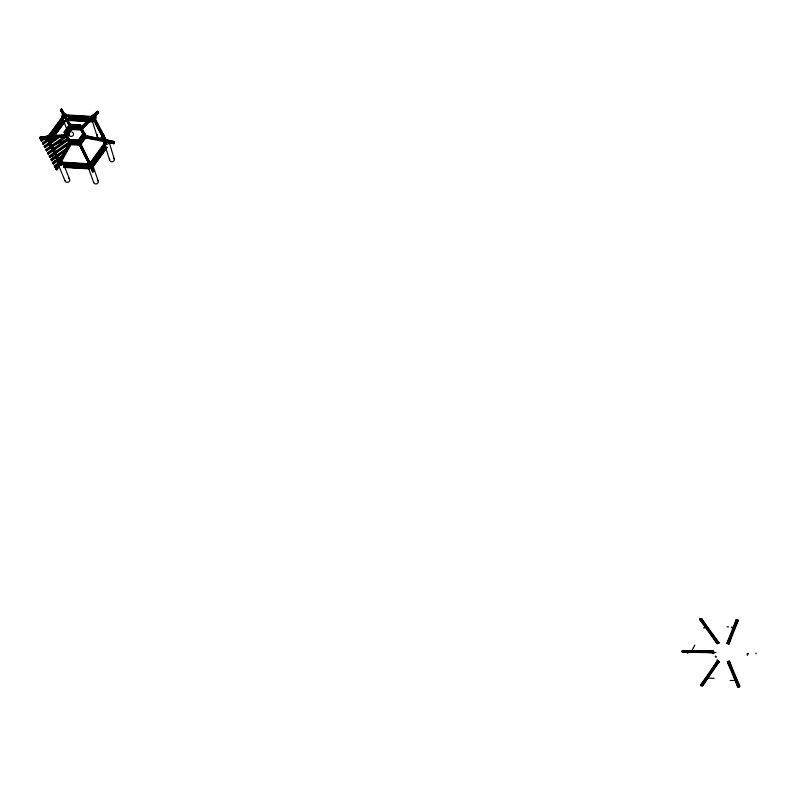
<?xml version="1.0" encoding="UTF-8"?>
<svg xmlns="http://www.w3.org/2000/svg" width="796" height="796" viewBox="0 0 796 796"><rect width="100%" height="100%" fill="white"/><g stroke="black" fill="none" stroke-linecap="round" stroke-linejoin="round"><path stroke-width="1.19" d="M104.764 139.589L107.002 139.927L107.301 140.882M80.137 127.589L70.983 127.042L65.133 134.992L69.7 143.847L80.028 144.464L85.859 136.504L84.555 133.071L85.63 137.837L113.898 143.668L113.738 141.449L85.421 135.589L85.291 136.862L83.869 136.783L83.122 132.982M113.898 143.668L113.997 142.355L113.898 143.668L101.052 140.404M104.634 143.499L104.754 141.927M105.052 142.335L104.664 140.912L107.171 142.275L105.052 142.335L107.171 142.275L106.893 141.37C101.898 141.111 107.44 140.245 107.171 142.454L107.291 141.011M78.993 164.722L80.038 167.807L79.351 164.742M83.51 120.783C85.242 123.211 80.267 111.739 83.869 120.803M83.869 136.783L83.978 135.449M85.272 120.892C86.993 123.33 82.048 111.828 85.62 120.912M81.809 167.906L81.888 166.911L80.306 164.802L81.451 167.886L81.888 166.911M82.078 164.901L82.167 163.896C85.371 171.926 81.411 166.752 82.515 163.916L83.57 168.006M83.222 167.986L83.66 167.011M87.023 120.992C88.734 123.45 83.819 111.928 87.371 121.022M84.674 165.051L85.341 168.115L83.938 164.006M84.983 168.095L85.421 167.11M86.754 168.195C88.595 170.712 83.431 159.518 87.102 168.215M90.525 121.211C92.227 123.698 87.371 112.107 90.873 121.231M48.297 136.206L46.307 136.275M69.083 167.17C70.307 166.991 67.968 166.095 68.297 163.09L69.521 166.185M72.993 120.146C74.764 122.504 69.6 111.181 73.341 120.166M70.844 167.269L69.72 163.17L71.202 167.289M74.744 120.246C76.516 122.624 71.381 111.271 75.093 120.266M72.615 167.369C74.516 169.757 69.123 158.862 72.973 167.389M76.933 119.39L76.496 120.355L76.933 119.39L75.799 117.131M77.093 117.112L77.172 116.126C80.416 124.644 76.426 119.161 77.53 116.146L78.605 120.485M74.386 167.478C76.277 169.876 70.914 158.951 74.734 167.498M78.257 120.465L78.685 119.499M78.854 117.221L78.943 116.236C82.157 124.753 78.197 119.261 79.292 116.256M76.157 167.578C78.038 169.996 72.695 159.031 76.506 167.598M80.008 120.574L80.436 119.609L80.356 120.594M81.759 120.674C83.5 123.091 78.496 111.649 82.107 120.694M78.356 166.702L77.918 167.677L78.356 166.702L77.222 164.623M64.556 133.211L64.665 131.877L65.511 135.728L45.87 149.479L46.098 150.016M65.6 134.345L65.491 135.678L40.128 138.375L39.8 137.758L40.238 137.051L65.62 134.405L40.148 138.434L40.238 137.051L65.531 135.788M65.541 166.961C67.471 169.289 61.949 158.523 65.899 166.981M69.481 119.927C71.272 122.266 66.038 110.992 69.829 119.947M70.516 116.813L71.59 120.057L70.864 116.833M67.75 166.085L67.312 167.061L67.75 166.085L66.575 163.996M46.178 137.728L48.168 137.648C49.432 140.872 48.208 135.648 46.178 137.728L46.576 138.832L48.715 138.822L46.178 137.728L46.556 138.643L48.695 138.773L46.556 138.643M48.596 138.036L40.516 139.29L40.636 137.967L40.188 138.673L40.516 139.29L64.655 136.783M46.576 138.832L46.616 137.987M59.153 162.961L59.76 160.026L58.675 162.016L59.153 162.961L58.675 162.016L59.879 160.096L58.795 162.085M728.927 641.805L728.201 644.014L728.997 643.944L738.2 620.562L737.723 619.825L736.957 619.785L727.733 643.158L726.937 643.228L736.161 619.895L737.723 619.825M732.917 629.696L736.161 619.895L738.2 620.562L736.957 619.785L728.947 643.954M92.555 116.932L93.032 115.141L91.848 116.495M729.076 641.795L728.201 644.014L727.713 643.258M733.454 630.671L734.768 627.338M731.245 633.944L726.937 643.228L728.509 643.198L728.997 643.944M727.693 643.168L738.161 620.572M717.843 643.576L719.077 642.87L701.555 618.562L699.933 618.651L699.594 619.368L717.067 643.646L717.843 643.576L700.331 619.258L700.679 618.542M56.705 168.891L69.282 143.001M70.635 140.902L71.242 142.524L70.436 143.628L69.242 142.892L55.491 168.095L56.247 169.717L57.043 169.697L61.222 161.1M705.753 678.073L706.231 677.197M60.476 163.817L60.088 162.891C62.058 156.523 61.869 166.782 59.979 162.822L61.183 160.911L61.69 162.165M56.446 169.329L57.043 169.697L70.794 144.593L69.521 141.2L68.317 140.454L69.133 139.34M692.122 650.004L694.838 645.058M56.247 169.717L55.491 168.095L70.476 143.738M63.939 155.787L70.794 144.593L69.948 144.544M711.604 670.123L717.405 660.75L718.271 660.849L717.236 659.874L717.534 661.008M709.674 673.257L700.719 684.918L701.097 685.684L702.729 685.714L719.445 661.506L717.773 661.516L717.405 660.75L700.719 684.918L702.729 685.714L718.141 660.71L718.559 661.476M739.255 686.839L739.713 686.102L729.365 661.068L728.559 661.108L728.111 661.844L738.489 686.819L739.713 686.102L728.091 661.784L727.335 661.814L737.683 686.809L739.255 686.839L737.683 686.809L733.962 676.321M682.998 650.611L713.644 652.75L682.341 652.143L681.873 651.397L683.038 650.611L713.664 651.247L713.704 653.615L712.848 652.76L715.952 652.431M681.873 651.397L683.038 650.611L683.058 652.093L682.341 652.143L682.321 650.66L685.993 650.74M77.61 140.524L78.913 139.937L79.53 141.131L78.227 141.718L79.451 145.111L92.674 171.767L93.52 171.876L93.659 170.314L80.416 143.608L79.122 144.195L77.899 141.34M93.321 171.478L93.659 170.314L92.376 170.911L92.674 171.767L93.968 171.18L79.53 141.131M700.719 684.918L701.475 684.928L718.191 660.71M706.828 677.386L708.191 675.396M701.972 685.714L703.365 683.694M704.758 681.684L706.848 678.66M709.624 674.63L712.41 670.6M715.186 666.57L717.972 662.541M92.157 165.26L105.987 146.195M92.814 164.633L93.898 164.911L92.814 164.633L92.087 162.563M93.809 163.26L94.893 163.538L93.809 163.26L92.734 160.155L93.828 160.434L94.694 163.817M94.804 161.896L95.888 162.175L94.804 161.896L94.286 159.538M95.789 160.523L96.883 160.802L95.789 160.523L95.082 158.444M96.784 159.16L97.868 159.439L96.784 159.16L96.087 157.071M97.779 157.787L98.863 158.066L97.779 157.787L97.082 155.698M97.729 153.28L98.823 153.558C101.052 157.499 98.545 157.648 98.276 154.056M99.759 155.061L100.843 155.339L99.759 155.061L99.271 152.683M101.639 154.245C98.595 142.912 104.256 162.105 100.266 151.31M101.739 152.334L102.823 152.613L101.739 152.334L101.062 150.215M101.709 147.797L102.803 148.076C105.012 152.036 102.495 152.205 102.246 148.583M103.798 146.703C106.157 154.016 102.803 147.907 102.704 146.424M104.704 148.245L105.788 148.524L104.704 148.245L104.037 146.116M101.749 152.613L103.201 150.613M92.814 166.682L106.933 147.23M92.953 167.07L107.052 147.638M105.599 141.579L89.46 163.787L60.695 162.095M90.306 163.21L91.709 161.28M93.112 159.349L105.729 141.986L93.142 117.838M103.898 144.782L105.589 148.792M94.933 157.12L95.828 157.678L94.734 157.399M97.619 155.21L98.664 158.344M98.823 153.558L99.659 156.981M100.644 155.608L99.818 152.185L98.923 151.628M102.803 148.076L103.619 151.519M104.594 145.608L105.788 148.524M90.316 165.548L107.221 141.618L90.316 165.548L59.929 163.767M61.551 162.036L60.337 163.697L59.979 162.822L61.551 162.036L60.357 163.747M63.431 122.196L64.237 121.091M92.346 119.529L93.271 118.256L65.988 116.594M93.45 118.574L94.624 116.893L94.326 115.947L93.023 117.231L93.56 118.644L94.754 117.012L94.445 116.017L94.624 116.893L93.023 117.231L93.56 118.644M78.336 140.385L83.162 133.39L78.336 140.385L70.715 139.927M79.063 141.768L84.913 133.768L80.326 124.882L69.968 124.256L64.088 132.236L68.685 141.151L79.063 141.768L84.824 133.489M84.117 136.126L79.212 142.822L70.536 142.305L75.6 142.872M80.008 142.136L84.207 136.405L80.446 129.211L71.799 128.683L66.884 135.36M80.028 144.464L85.759 136.225L81.839 128.733M81.043 144.285L86.137 137.32M70.685 125.629L65.849 132.614L70.685 125.629L79.381 126.156L83.262 133.668M65.232 135.26L71.083 127.32L77.948 127.728M83.043 134.076L80.356 128.932L71.7 128.405L66.784 135.091L68.934 139.21M71.7 128.405L72.098 129.519L67.192 136.186L68.804 139.27M51.342 134.395L52.218 136.574M53.561 131.39L54.665 134.932L53.561 131.39L52.665 130.833M55.372 128.932L56.665 132.226L54.486 128.375L55.372 128.932L56.665 132.226M56.586 127.3L57.67 130.862L56.586 127.3L55.491 127.012M56.934 126.753L58.675 129.509L56.705 125.38L57.591 125.937L56.506 125.649M58.397 124.843L59.67 128.156L58.138 125.121M60.615 121.848L61.67 125.44L60.615 121.848L59.72 121.3M63.67 122.733C59.581 113.569 66.347 125.022 62.785 122.186L61.73 118.574M49.879 136.643L64.755 116.514M50.307 138.803L63.859 120.455M53.859 136.026L52.556 132.753L53.66 136.295L52.775 135.748L52.098 133.29M54.665 134.932L53.78 134.385L54.864 134.663M54.785 133.031L55.869 133.31L54.785 133.031L54.118 130.564M55.78 131.668L55.123 129.201M57.67 130.862L56.785 130.315L57.869 130.594M59.67 128.156L58.984 127.33M59.79 126.246L60.874 126.524L59.79 126.246L59.143 123.768M61.67 125.44L60.785 124.892L60.148 122.405M61.79 123.539L62.874 123.818L61.79 123.539L60.944 121.32M62.785 122.186L63.869 122.465M54.755 133.429L56.178 131.499M62.585 122.813L64.018 120.883M51.65 139.021L50.526 135.489L51.65 139.021L50.765 138.464L51.849 138.743M52.854 137.38L43.183 144.384L42.486 142.942L50.407 137.31M50.536 140.802L65.252 120.873M50.705 141.21L53.64 137.23M55.113 135.24L65.401 121.291M48.088 136.106L63.889 114.733L92.853 116.505M48.258 136.524L51.123 132.643M52.566 130.703L58.307 122.932M59.74 120.992L63.332 116.136M57.71 124.017L58.785 127.599M49.322 136.753L64.595 116.097L90.654 117.679M701.097 685.684L701.843 685.694L701.475 684.928L719.405 661.506M85.421 135.589L85.311 136.922L113.639 142.773L113.738 141.449L114.375 143.101M86.117 137.27L85.63 137.837L95.132 139.35M70.983 127.042L70.874 128.663L60.834 110.694L61.322 110.137L62.118 110.117L72.167 128.076L71.202 125.42M81.68 128.454L97.122 111.39M81.321 127.788L80.476 127.668L97.102 111.331L97.948 111.45L98.276 112.057L81.66 128.405L81.988 129.34L86.635 124.186M93.132 117.301L94.445 116.017L93.023 117.231M85.948 124.484L91.102 119.41M81.988 129.34L98.565 113.012L97.948 111.45M80.496 127.718L98.296 112.117L97.102 111.331L98.565 113.012L94.157 116.883M91.729 116.425L93.152 115.211L93.45 116.156L93.032 115.141M42.646 139.161L41.064 140.295L40.835 139.748L43.203 138.056M45.223 137.847L41.302 140.643L41.531 141.191L45.452 138.395L45.223 137.847L43.661 138.952M45.68 141.37L48.655 139.26M49.262 143.3L44.407 146.743L44.178 146.215L57.79 136.534M52.178 141.22L56.058 138.464M44.875 147.648L60.038 136.872L59.829 136.325L44.646 147.111L44.875 147.648L44.178 146.215M48.039 148.633L49.989 147.25M53.849 144.514L56.745 142.464M61.551 139.051L63.481 137.678M45.87 149.479L46.556 150.912L66.118 137.051M47.561 152.752L67.143 138.882L67.829 140.325L48.248 154.185L47.561 152.752L47.79 153.28M48.765 152.593L50.725 151.21M54.635 148.434L58.546 145.658M62.466 142.892L66.376 140.116M67.62 139.788L48.029 153.658L48.248 154.185M51.432 155.17L49.481 156.553L49.252 156.026L68.854 142.166M55.352 152.404L59.272 149.628M63.182 146.862L67.103 144.096M69.103 143.23L49.72 156.931L49.939 157.459L69.531 143.608M53.203 158.394L51.173 159.837L50.944 159.309L66.197 148.544L66.406 149.081M59.292 154.096L63.362 151.23M51.64 160.732L65.302 151.091L65.093 150.553L51.412 160.215L51.64 160.732L50.944 159.309M62.396 156.414L62.178 155.887L52.645 162.593L52.864 163.11L55.72 161.1M62.178 155.887L52.645 162.593L53.332 164.016L61.302 158.394M57.63 159.757L59.531 158.424M61.093 157.867L53.113 163.498L53.332 164.016M54.536 166.334L54.317 165.817L58.267 163.041L58.476 163.558M57.163 165.051L54.785 166.722L55.004 167.24L56.586 166.125M737.683 686.809L738.29 686.45M699.594 619.368L701.555 618.562L699.594 619.368L703.167 623.875M687.326 653.168L689.207 652.222M89.58 161.767L90.943 164.802L89.401 165.508L88.028 162.484L89.52 165.399M65.451 116.206L64.158 113.44L64.526 114.445C65.74 115.569 62.566 110.365 65.451 116.206L64.148 116.723L62.745 114.077L64.038 116.843L65.571 116.146L65.083 114.793M104.246 139.678L103.42 137.23C106.455 136.434 100.923 138.225 104.007 137.4C104.992 131.101 99.142 135.897 102.475 134.474M103.092 135.638L102.276 136.375L103.241 135.937L101.46 131.211M58.008 158.026L57.033 158.474L58.168 158.324M103.659 139.001L105.162 138.265L104.346 139.001M59.69 161.27L58.566 161.419M96.963 123.977L96.157 124.703L97.122 124.266L96.067 120.952M51.302 145.081L50.178 145.23M53.173 145.559L66.864 139.34L65.889 136.444L46.337 150.384L46.556 150.912M98.376 125.34L97.41 125.778M100.177 130.096L99.221 130.534L98.027 126.952L99.152 126.813M99.261 128.345L98.296 128.783L99.41 128.644M54.576 150.733L53.591 151.18M55.183 151.917L56.486 155.081L55.66 155.817L54.208 152.364L55.342 152.215M100.943 131.559L99.828 131.698M78.486 142.962L79.779 142.375L78.913 139.937M55.123 154.145L55.949 153.399L54.974 153.847L57.8 159.946M100.594 133.161L101.709 133.012L100.684 129.738M90.495 163.936L90.943 164.802M71.133 128.862L72.426 128.275L71.521 125.778L70.217 126.365L71.133 128.862L60.476 109.739L60.974 109.181L61.76 109.161L71.829 127.141L70.536 127.728L70.874 128.663L68.426 123.479M72.426 128.275L71.809 127.091L70.516 127.678L61.79 109.221L60.476 109.739L63.342 114.534M60.834 110.694L62.118 110.117L61.76 109.161M63.123 115.082L62.874 114.017L64.038 116.843M63.889 114.733L64.655 114.385L64.287 113.38L64.954 114.853M63.461 115.43L64.745 114.853M63.64 118.017L65.172 117.33L65.461 117.888M50.894 137.668L53.203 137.31L50.924 137.429M51.272 137.519L53.64 137.27M719.077 642.87L717.405 642.919L717.067 643.646L710.778 633.984M704.639 651.526L713.664 651.247L683.018 652.093L682.58 651.337M58.954 137.011L64.705 136.713M718.669 661.536L719.445 661.506M714.47 666.103L713.126 668.043M682.341 652.143L691.714 651.884M55.879 168.851L56.675 168.842L70.456 143.678L69.262 142.942M709.584 673.167L708.271 675.088M704.838 680.053L703.495 681.993M730.131 680.49L735.404 680.481M738.897 686.092L739.713 686.102M688.44 650.79L712.888 651.297M688.351 651.526L690.759 651.576M699.933 618.651L700.808 618.671M727.066 626.8L728.499 626.85M707.972 678.122L714.171 678.321M90.913 120.743L92.346 120.823M65.65 162.772L60.864 162.493L61.809 161.2A2.507 2.318 -5.9 0 1 62.844 162.673M71.64 163.13L78.824 163.548M86.008 163.966L88.406 164.105M59.76 163.379L88.963 165.08M66.426 163.986L67.66 167.08M77.103 164.613L78.277 167.697M78.884 164.712L80.038 167.807M83.859 165.011L85.341 168.115M63.322 165.667L88.316 167.13M68.496 166.354L75.938 166.782M82.147 167.15L88.356 167.508M63.61 167.011L88.993 168.483M63.77 167.399L89.132 168.871M74.675 124.813L80.326 124.882M70.784 125.907L79.381 126.156M80.456 127.609L81.282 127.659M72.098 129.519L80.734 130.037L79.968 126.962L78.774 126.216L79.65 128.713L80.834 129.45M78.237 140.106L69.62 139.867L65.75 132.335M104.077 141.887L105.729 141.986M68.575 140.872L78.963 141.489M69.6 143.579L79.928 144.195M67.66 115.39L74.894 115.828M80.923 116.196L88.167 116.644M70.386 116.704L71.59 120.057M75.68 117.032L76.854 120.375M67.68 118.674L92.853 120.206M72.625 119.39L79.809 119.828M85.799 120.186L88.197 120.335M67.222 119.947L93.102 121.519M68.605 120.445L93.241 121.947M689.356 651.148L695.226 651.556M705.833 652.302L712.918 652.79L712.43 652.033M93.222 171.021L92.376 170.911L79.122 144.195L80.406 143.559L79.779 142.375M97.401 112.276L98.565 113.012M85.331 136.972L113.748 141.509L114.117 142.195M85.441 135.648L113.649 142.822M94.754 117.012L94.037 116.524L106.783 140.992M92.396 118.803L94.127 119.878A2.478 2.279 -2.8 0 1 91.858 119.131M79.59 125.111L80.784 125.858L81.351 127.519M61.531 118.853L62.416 119.4M103.918 149.33L104.803 149.887M60.984 124.624L61.869 125.171M102.933 150.693L103.818 151.25M98.724 151.907L99.619 152.464M100.953 153.419L101.838 153.976M98.973 156.155L99.858 156.703M55.989 131.4L56.874 131.947M51.77 137.101L52.655 137.658L52.437 137.091L42.954 143.847L43.183 144.384M61.421 161.737L62.824 162.613M55.491 168.095L57.043 169.697M736.161 619.895L737.394 620.671M701.475 684.928L702.729 685.714M700.291 619.268L719.027 642.879M704.599 625.676L708.171 630.193M701.505 619.646L702.908 621.586M707.803 628.382L709.196 630.323M712.002 634.203L714.798 638.084M701.505 618.572L717.803 643.586M701.485 619.706L702.828 621.775M706.868 627.984L708.221 630.054M60.496 109.798L71.849 127.201M715.654 656.222L716.211 657.217L715.186 656.242M61.471 110.405L62.635 112.485M68.645 123.231L69.74 125.181M79.142 144.255L93.679 170.374M85.61 156.165L79.451 145.111L80.297 145.22L70.008 144.663L68.317 140.454M87.928 160.344L89.142 162.513M90.346 164.672L93.968 171.18M96.843 122.415L97.878 125.728L96.764 125.867M97.609 123.877L98.644 127.181L97.689 127.619L95.868 122.853M97.53 124.693L98.664 126.853M104.624 138.564L103.619 135.32L102.803 136.056M95.102 121.39L96.157 124.703M96.485 124.027L98.455 129.081M98.027 126.952L99.221 130.534M98.953 128.713L100.744 133.449M100.495 131.648L101.51 134.912M101.261 133.121L102.893 137.539M101.878 134.295L103.818 139.3M94.903 122.674L103.908 139.827M81.381 127.937L85.859 136.504M64.655 114.385L65.571 116.146M63.232 114.962L64.168 116.783M66.108 137.161L68.894 142.514M48.287 138.156L60.138 161.011M50.586 143.041L52.994 148.126M53.033 147.777L55.113 152.434L54.138 152.872M50.526 143.29L56.685 155.18M54.347 150.961L53.372 151.399L50.526 145.26M55.72 153.608L54.417 150.434M52.825 149.698L54.466 153.29M57.431 158.593L59.053 162.155M59.352 162.673L46.825 138.464M50.944 146.693L49.442 143.38M49.302 143.897L58.934 162.493M40.835 139.748L41.531 141.191M49.252 156.026L49.939 157.459M54.317 165.817L55.004 167.24M86.814 158.344L88.983 162.722M755.832 653.058L756.2 653.815M730.499 668.451L727.335 661.814L728.907 661.814L729.365 661.068L738.449 686.819M731.554 670.67L732.609 672.879M62.118 110.117L64.536 115.241M62.874 114.017L63.541 115.49M80.436 143.658L92.396 170.961M80.744 144.514L84.237 152.484M87.719 160.444L92.674 171.767M40.128 138.375L40.516 139.29M42.486 142.942L42.715 143.479M39.8 137.758L40.188 138.673M88.157 162.424L89.401 165.508M730.917 666.789L732.32 670.192M59.073 166.424L65.153 181.1M50.447 133.847L51.332 136.016M62.645 162.105L69.521 179.09M51.899 133.569L52.775 135.748M53.103 131.927L53.78 134.385M65.153 163.916L65.978 165.976M55.67 133.579L54.566 130.027L55.869 133.31M67.939 163.071L69.431 167.19M55.929 128.116L56.785 130.315M57.591 125.937L58.675 129.509M72.257 164.324L73.053 166.394M74.028 164.434L74.824 166.493M60.675 126.793L59.61 123.211L60.874 126.524M59.939 122.674L60.785 124.892M75.799 164.533L76.585 166.603M67.143 138.882L67.352 139.429M64.088 132.236L69.968 124.256M64.377 132.793L65.65 136.146M62.675 124.086L61.62 120.485L62.874 123.818M62.158 116.853L69.003 135.191M69.103 116.723L69.909 118.962M86.446 165.16L87.182 167.22M93.759 182.742L87.51 165.319A2.497 2.318 -4.5 0 0 91.321 166.782A2.497 2.318 -4.5 0 0 91.361 162.931M72.625 116.942L73.421 119.181M74.396 117.052L75.182 119.291M92.406 164.404L98.296 181.289M92.625 162.085L93.699 165.18M92.824 161.807L93.898 164.911M95.689 162.444L94.823 159.061L95.888 162.175M79.68 117.37L80.436 119.609M81.431 117.48L82.197 119.708M95.828 157.678L96.684 161.081M97.669 159.707L96.823 156.305L97.868 159.439M82.844 117.569L83.948 119.818M84.953 117.699L85.699 119.927M86.714 117.798L87.451 120.037M98.077 154.325L98.774 156.424M88.774 121.101L87.679 117.758L88.853 120.116M88.475 117.907L89.202 120.136M99.818 152.185L100.843 155.339M100.067 151.588L100.754 153.698M102.823 152.613L101.808 149.449L102.624 152.882M92.037 120.355L97.192 136.345M102.047 148.852L102.734 150.971M103.042 147.489L103.719 149.608M103.599 146.981L104.604 150.155M98.226 125.052L98.913 127.251M104.127 142.484L109.609 160.016M104.545 137.081L105.977 140.703M108.992 141.579L114.316 159.14M95.122 115.738A2.478 2.279 -2.8 0 1 95.351 119.35M91.689 116.365A2.478 2.279 -2.8 0 1 93.271 115.39M50.128 138.663A2.497 2.298 -5.6 0 1 47.442 140.812M46.795 140.703A2.497 2.298 -5.6 0 1 45.153 138.365M46.566 136.444A2.497 2.298 -5.6 0 1 49.053 136.594M87.61 164.125A2.497 2.318 -4.5 0 1 88.873 162.782M89.49 162.593A2.497 2.318 -4.5 0 1 90.784 162.663M66.735 116.574A2.478 2.288 -4.1 0 1 63.571 118.007M62.506 117.35A2.478 2.288 -4.1 0 1 63.322 113.788M63.939 113.599A2.478 2.288 -4.1 0 1 66.635 114.833M62.884 163.279A2.507 2.318 -5.9 0 1 58.974 165.071M57.929 163.598A2.507 2.318 -5.9 0 1 59.312 161.061M68.705 178.224A2.418 2.249 -6.2 0 1 68.655 181.966A2.418 2.249 -6.2 0 1 64.964 180.543M72.983 132.743A2.398 2.219 -4.4 0 1 71.909 136.315A2.398 2.219 -4.4 0 1 68.774 134.066M71.958 132.106A2.398 2.219 -4.4 0 1 72.516 132.365M56.974 157.469A2.418 2.239 -5.9 0 1 52.705 155.519M56.347 154.364A2.418 2.239 -5.9 0 1 56.815 154.752M97.281 179.866A2.408 2.249 -4.8 0 1 98.127 182.632A2.408 2.249 -4.8 0 1 95.341 183.926A2.408 2.249 -4.8 0 1 93.53 181.597M101.928 136.056A2.388 2.219 -3 0 1 98.754 138.016A2.388 2.219 -3 0 1 97.56 134.683M113.301 157.717A2.398 2.229 -3.2 0 1 114.057 160.643A2.398 2.229 -3.2 0 1 110.982 161.618A2.398 2.229 -3.2 0 1 109.699 158.862M109.032 142.176A2.478 2.298 -2.9 0 1 105.749 144.215M104.684 143.549A2.478 2.298 -2.9 0 1 104.216 141.3M105.48 139.977A2.478 2.298 -2.9 0 1 108.435 140.514M66.098 131.957L66.924 135.768L66.098 131.957M748.28 653.506L747.345 655.237L747.305 653.476L748.28 653.506M733.395 627.318L732.927 628.173L731.444 627.248L733.395 627.318M704.818 626.343L703.873 628.064L705.326 627.238L704.818 626.343"/></g></svg>
